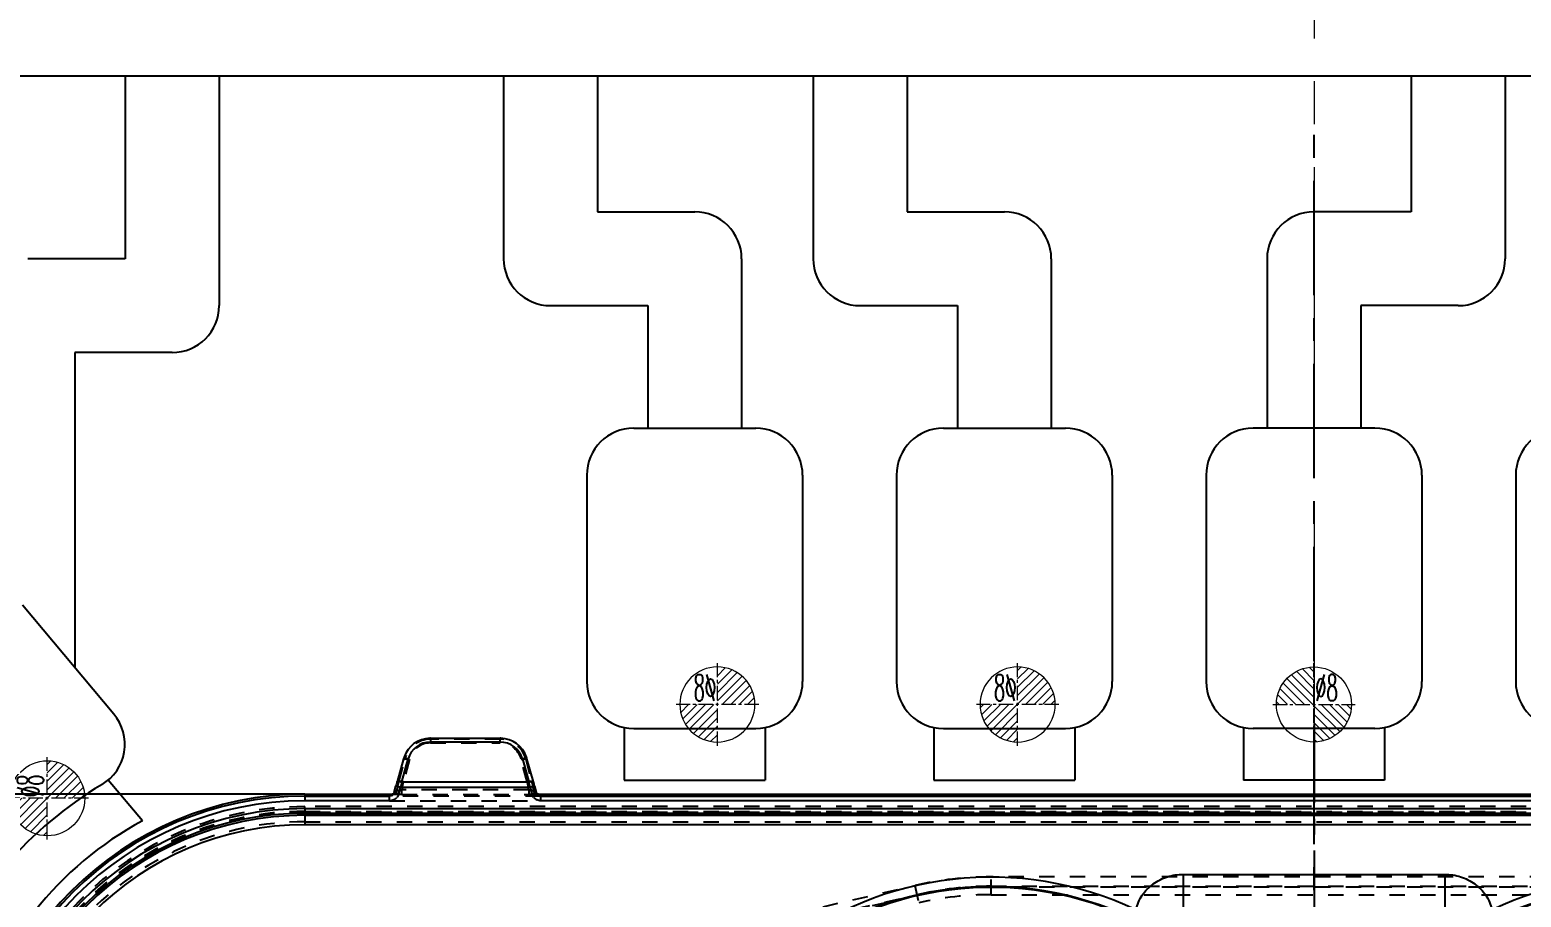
# Model space of a CAD drawing. Header units: millimetres. Extents: x -685 to 1888, y -6001 to 855.
# Drawn here: x 69 to 227.9, y -1146.2 to -1053.8 of the extents above; entities that cross this region are included whole.
import ezdxf
from ezdxf.enums import TextEntityAlignment as Align

# ---------------------------------------------------------------- set-up
doc = ezdxf.new("R2010")
doc.units = ezdxf.units.MM
doc.header["$LTSCALE"] = 16.335
doc.header["$PDMODE"] = 3
doc.header["$PDSIZE"] = 0.3125
doc.linetypes.add('CENTER', pattern=[0.6, 0.375, -0.075, 0.075, -0.075])
doc.linetypes.add('HIDDEN', pattern=[0.2, 0.1, -0.1])
doc.layers.get('0').update_dxf_attribs({"linetype": 'CONTINUOUS'})
doc.layers.get('Defpoints').update_dxf_attribs({"linetype": 'CONTINUOUS'})
doc.layers.add('DEFAULT_2', color=8, linetype='HIDDEN')
doc.layers.add('epin', color=13, linetype='CONTINUOUS', lineweight=9)
doc.layers.add('moldbase', color=7, linetype='CONTINUOUS', lineweight=20)
doc.styles.get("Standard").update_dxf_attribs({"font": 'txt', "width": 0.8})
doc.styles.add('TXT05', font='txt.shx', dxfattribs={"width": 0.5, "bigfont": 'gbcbig.shx'})
doc.dimstyles.new('mold', dxfattribs={"dimtxt": 8, "dimasz": 5, "dimexe": 0, "dimexo": 0, "dimgap": 0, "dimtad": 1, "dimzin": 1, "dimtxsty": 'Standard', "dimcen": 0, "dimclrd": 4, "dimclre": 4, "dimclrt": 6, "dimazin": 0, "dimtfac": 1, "dimtofl": 0, "dimtmove": 0, "dimatfit": 3, "dimfxl": 0, "dimarcsym": 0})
doc.dimstyles.get("Standard").update_dxf_attribs({"dimtxt": 0.15625, "dimasz": 0.1875, "dimexe": 0.125, "dimexo": 0.0625, "dimtad": 0, "dimtih": 1, "dimtoh": 1, "dimdsep": 46, "dimtxsty": 'Standard', "dimcen": 0.09, "dimadec": 0, "dimazin": 0, "dimtp": 0.01, "dimtm": 0.01, "dimtfac": 1, "dimtofl": 0, "dimtmove": 0, "dimatfit": 3, "dimfxl": 0, "dimtolj": 1, "dimarcsym": 0})

# ---------------------------------------------------------------- blocks, each defined once
blk = doc.blocks.new('*D142')
at = {"color": 4, "lineweight": -2}
for p, q in [((98.28, -1135.27), (40.35, -1135.27)), ((40.35, -1140.27), (40.35, -1196.23)), ((40.35, -1307.15), (40.35, -1214.9)), ((98.28, -1312.15), (40.35, -1312.15))]:
    blk.add_line(p, q, dxfattribs=at)
at = {"color": 4}
for points in [[(39.51, -1140.27), (41.18, -1140.27), (40.35, -1135.27)], [(39.51, -1307.15), (41.18, -1307.15), (40.35, -1312.15)]]:
    blk.add_solid(points, dxfattribs=at)
at = {"layer": 'Defpoints', "color": 0}
for p in [(98.28, -1135.27), (40.35, -1312.15), (98.28, -1312.15)]:
    blk.add_point(p, dxfattribs=at)
at = {"color": 6, "insert": (40.35, -1205.57), "char_height": 5, "attachment_point": 5, "rotation": 90}
blk.add_mtext('\\A1;176.88', dxfattribs=at)
blk = doc.blocks.new('*D148')
at = {"color": 4, "lineweight": -2}
for p, q in [((-4.19, -1108.71), (-4.19, -1032.66)), ((410.81, -1032.66), (0.81, -1032.66)), ((415.81, -1108.71), (415.81, -1032.66))]:
    blk.add_line(p, q, dxfattribs=at)
at = {"color": 4}
for points in [[(0.81, -1031.82), (0.81, -1033.49), (-4.19, -1032.66)], [(410.81, -1031.82), (410.81, -1033.49), (415.81, -1032.66)]]:
    blk.add_solid(points, dxfattribs=at)
at = {"layer": 'Defpoints', "color": 0}
for p in [(-4.19, -1032.66), (-4.19, -1108.71), (415.81, -1108.71)]:
    blk.add_point(p, dxfattribs=at)
at = {"color": 6, "insert": (108.2, -1027.99), "char_height": 8, "attachment_point": 5}
blk.add_mtext('420,00', dxfattribs=at)
blk = doc.blocks.new('epin_ejp_8')
at = {"layer": 'epin'}
h = blk.add_hatch(dxfattribs=at)
h.set_pattern_fill('_ANSI31', color=123, scale=0.2, angle=90, style=0)
h.set_pattern_definition([(135, (-263.1036, 1313.3417), (-0.4490128, -0.4490128), [])])
h.paths.add_polyline_path([(0, 4, 0.414214), (-4, 0), (0, 0)])
h.paths.add_polyline_path([(4, 0), (0, 0), (0, -4, 0.414214)])
at = {"layer": 'epin', "color": 1, "linetype": 'CENTER', "ltscale": 0.248791}
for p, q in [((0, -4.4), (0, 4.4)), ((-4.4, 0), (4.4, 0))]:
    blk.add_line(p, q, dxfattribs=at)
at = {"layer": 'epin'}
blk.add_circle((0, 0), 4, dxfattribs=at)
at = {"layer": 'epin', "color": 6, "style": 'TXT05', "width": 0.5}
blk.add_text('%%c8', height=2.8, dxfattribs=at).set_placement((1.33, 1.8), align=Align.MIDDLE)
blk = doc.blocks.new('02')
at = {"layer": 'epin', "color": 4, "xscale": -1}
for p in [(142.23, -1125.71), (174.23, -1125.71)]:
    blk.add_blockref('epin_ejp_8', p, dxfattribs=at)
at = {"layer": 'epin', "color": 4}
blk.add_blockref('epin_ejp_8', (205.81, -1125.71), dxfattribs=at)
at = {"layer": 'epin', "color": 4, "rotation": 90}
blk.add_blockref('epin_ejp_8', (70.81, -1135.71), dxfattribs=at)

msp = doc.modelspace()

# ---------------------------------------------------------------- linework, layer by layer
for p, q in [((40.812, -1058.709), (370.812, -1058.709)), ((77.914, -1126.73), (68.179, -1115.128)), ((80.946, -1138.122), (77.298, -1133.774))]:
    msp.add_line(p, q)
at = {"color": 3}
for p, q in [((79.128, -1058.709), (79.128, -1078.204)), ((89.128, -1058.709), (89.128, -1083.204)), ((119.442, -1058.709), (119.442, -1078.204)), ((129.442, -1058.709), (129.442, -1073.204)), ((152.442, -1058.709), (152.442, -1078.204)), ((162.442, -1058.709), (162.442, -1073.204)), ((216.181, -1058.709), (216.181, -1073.204)), ((226.181, -1058.709), (226.181, -1078.204)), ((129.442, -1073.204), (139.812, -1073.204)), ((162.442, -1073.204), (172.812, -1073.204)), ((216.181, -1073.204), (205.812, -1073.204)), ((79.128, -1078.204), (68.759, -1078.204)), ((144.812, -1078.204), (144.812, -1096.269)), ((177.812, -1078.204), (177.812, -1096.269)), ((200.812, -1078.204), (200.812, -1096.269)), ((124.442, -1083.204), (134.812, -1083.204)), ((134.812, -1083.204), (134.812, -1096.269)), ((157.442, -1083.204), (167.812, -1083.204)), ((167.812, -1083.204), (167.812, -1096.269)), ((221.181, -1083.204), (210.812, -1083.204)), ((210.812, -1083.204), (210.812, -1096.269)), ((84.128, -1088.204), (73.759, -1088.204)), ((73.759, -1088.204), (73.759, -1121.778))]:
    msp.add_line(p, q, dxfattribs=at)
at = {"color": 1, "linetype": 'CENTER', "ltscale": 1.990328}
msp.add_line((205.812, -1413.709), (205.812, -1063.709), dxfattribs=at)
at = {"color": 4, "linetype": 'Continuous'}
for p, q in [((133.312, -1096.269), (146.312, -1096.269)), ((166.312, -1096.269), (179.312, -1096.269)), ((212.312, -1096.269), (199.312, -1096.269)), ((133.312, -1128.269), (146.312, -1128.269)), ((166.312, -1128.269), (179.312, -1128.269)), ((212.312, -1128.269), (199.312, -1128.269)), ((132.312, -1133.769), (147.312, -1133.769)), ((165.312, -1133.769), (180.312, -1133.769)), ((213.312, -1133.769), (198.312, -1133.769))]:
    msp.add_line(p, q, dxfattribs=at)
at = {"color": 4}
for p, q in [((128.312, -1101.269), (128.312, -1123.269)), ((151.312, -1101.269), (151.312, -1123.269)), ((161.312, -1101.269), (161.312, -1123.269)), ((184.312, -1101.269), (184.312, -1123.269)), ((194.312, -1101.269), (194.312, -1123.269)), ((217.312, -1101.269), (217.312, -1123.269)), ((227.312, -1101.269), (227.312, -1123.269)), ((132.312, -1128.269), (132.312, -1133.769)), ((147.312, -1128.269), (147.312, -1133.769)), ((165.312, -1128.269), (165.312, -1133.769)), ((180.312, -1128.269), (180.312, -1133.769)), ((198.312, -1128.269), (198.312, -1133.769)), ((213.312, -1128.269), (213.312, -1133.769))]:
    msp.add_line(p, q, dxfattribs=at)
at = {"color": 1, "linetype": 'CENTER', "ltscale": 1.38079}
msp.add_line((205.812, -1127.731), (205.812, -1319.686), dxfattribs=at)
at = {"color": 7, "linetype": 'Continuous'}
for p, q in [((111.645, -1129.314), (111.645, -1129.717)), ((111.645, -1129.314), (119.078, -1129.314)), ((119.078, -1129.717), (111.645, -1129.717)), ((119.078, -1129.717), (119.078, -1129.314)), ((108.787, -1131.488), (108.103, -1133.94)), ((108.588, -1133.971), (109.272, -1131.519)), ((121.452, -1131.519), (122.135, -1133.971)), ((122.62, -1133.94), (121.936, -1131.488)), ((107.791, -1135.095), (107.969, -1134.432)), ((108.453, -1134.562), (107.969, -1134.432)), ((108.276, -1135.225), (108.453, -1134.562)), ((122.27, -1134.562), (108.453, -1134.562)), ((108.588, -1133.971), (122.135, -1133.971)), ((122.754, -1134.432), (122.27, -1134.562)), ((122.27, -1134.562), (122.447, -1135.225)), ((122.754, -1134.432), (122.932, -1135.095)), ((98.277, -1135.269), (98.277, -1135.975)), ((98.277, -1135.269), (107.588, -1135.269)), ((98.277, -1135.473), (107.299, -1135.473)), ((107.299, -1135.975), (98.277, -1135.975)), ((107.553, -1135.278), (107.299, -1135.473)), ((107.299, -1135.975), (107.299, -1135.473)), ((107.588, -1135.269), (107.683, -1135.259)), ((107.688, -1135.258), (107.683, -1135.259)), ((107.703, -1135.254), (107.688, -1135.258)), ((108.276, -1135.225), (107.791, -1135.095)), ((123.04, -1135.259), (123.016, -1135.253)), ((123.135, -1135.269), (123.04, -1135.259)), ((123.135, -1135.269), (288.488, -1135.269)), ((123.153, -1135.272), (123.135, -1135.269)), ((123.424, -1135.473), (123.178, -1135.284)), ((123.424, -1135.975), (123.424, -1135.473)), ((123.424, -1135.473), (288.199, -1135.473)), ((288.199, -1135.975), (123.424, -1135.975)), ((98.277, -1136.81), (98.277, -1138.522)), ((98.277, -1136.81), (313.347, -1136.81)), ((313.347, -1137.311), (98.277, -1137.311)), ((98.277, -1137.519), (313.347, -1137.519)), ((313.347, -1138.522), (98.277, -1138.522)), ((191.851, -1143.814), (191.851, -1147.706)), ((191.851, -1143.814), (219.772, -1143.814)), ((219.772, -1143.814), (219.772, -1147.706))]:
    msp.add_line(p, q, dxfattribs=at)
at = {"color": 3}
for centre, start, end in [((139.812, -1078.204), 0, 90), ((172.812, -1078.204), 0, 90), ((205.812, -1078.204), 90, 180), ((124.442, -1078.204), 180, 270), ((157.442, -1078.204), 180, 270), ((221.181, -1078.204), 270, 0), ((84.128, -1083.204), 270, 0)]:
    msp.add_arc(centre, 5, start, end, dxfattribs=at)
at = {"color": 4}
for centre, start, end in [((133.312, -1101.269), 90, 180), ((146.312, -1101.269), 0, 90), ((166.312, -1101.269), 90, 180), ((179.312, -1101.269), 0, 90), ((199.312, -1101.269), 90, 180), ((212.312, -1101.269), 0, 90), ((232.312, -1101.269), 90, 180), ((133.312, -1123.269), 180, 270), ((146.312, -1123.269), 270, 0), ((166.312, -1123.269), 180, 270), ((179.312, -1123.269), 270, 0), ((199.312, -1123.269), 180, 270), ((212.312, -1123.269), 270, 0), ((232.312, -1123.269), 180, 270)]:
    msp.add_arc(centre, 5, start, end, dxfattribs=at)
msp.add_arc((74.084, -1129.944), 5, 300.85216, 40)
at = {"color": 7, "linetype": 'Continuous'}
for centre, radius, start, end in [((111.645, -1132.279), 2.966, 91.23936, 161.15893), ((111.645, -1132.181), 2.464, 90.00603, 164.41855), ((111.645, -1132.23), 2.917, 89.99001, 91.2501), ((119.078, -1132.23), 2.917, 88.74004, 90.00824), ((119.078, -1132.181), 2.464, 15.58183, 89.99439), ((119.078, -1132.279), 2.966, 18.84215, 88.75261), ((111.617, -1132.272), 2.937, 161.1253, 164.52215), ((119.107, -1132.271), 2.936, 15.47524, 18.87465), ((98.277, -1170.444), 42.175, 120.85216, 139.14784), ((156.704, -1147.488), 50.454, 164.42314, 165.00324), ((177.176, -1149.904), 70.414, 166.92203, 167.41548), ((53.543, -1149.905), 70.418, 12.58454, 13.07797), ((74.006, -1147.492), 50.467, 14.99685, 15.57677), ((98.277, -1170.444), 35.175, 90, 180), ((98.277, -1170.444), 34.971, 90, 180), ((98.277, -1170.444), 34.469, 90, 180), ((107.295, -1134.958), 0.515, 296.15792, 307.48976), ((107.555, -1134.814), 0.464, 269.84668, 275.644), ((107.3, -1134.965), 1.01, 294.91928, 319.96777), ((107.316, -1134.968), 0.994, 338.73197, 344.98877), ((123.407, -1134.968), 0.994, 195.01535, 201.26046), ((123.423, -1134.965), 1.009, 219.77749, 245.04728), ((123.428, -1134.959), 0.515, 220.95108, 232.4837), ((123.169, -1134.812), 0.465, 264.18382, 270.15129), ((98.277, -1170.444), 33.634, 90, 180), ((98.277, -1170.444), 33.132, 90, 180), ((98.277, -1170.444), 32.925, 90, 180), ((98.277, -1170.444), 31.922, 90, 180), ((98.277, -1170.444), 36.675, 118.19983, 141.80017), ((171.39, -1180.242), 36.126, 64.69398, 128.28509), ((240.233, -1180.242), 36.126, 51.71501, 115.30612), ((171.39, -1180.242), 35.046, 21.69164, 155.95807), ((171.39, -1180.242), 35.127, 64.69536, 128.28296), ((240.233, -1180.242), 35.046, 24.04193, 158.30836), ((240.233, -1180.242), 35.127, 51.71639, 115.30399)]:
    msp.add_arc(centre, radius, start, end, dxfattribs=at)
for points, knots in [([(109.272, -1131.519), (109.208, -1131.502), (109.094, -1131.476), (108.961, -1131.456), (108.875, -1131.454), (108.829, -1131.456), (108.787, -1131.471), (108.787, -1131.488)], [0, 0, 0, 0, 0.3965641, 0.6976746, 0.8101561, 0.9014544, 1, 1, 1, 1]), ([(121.936, -1131.488), (121.936, -1131.471), (121.894, -1131.456), (121.848, -1131.454), (121.762, -1131.456), (121.629, -1131.476), (121.515, -1131.502), (121.452, -1131.519)], [0, 0, 0, 0, 0.098543, 0.1898416, 0.302322, 0.6034405, 1, 1, 1, 1]), ([(108.103, -1133.94), (108.103, -1133.924), (108.143, -1133.908), (108.189, -1133.906), (108.25, -1133.907), (108.322, -1133.915), (108.437, -1133.934), (108.527, -1133.955), (108.588, -1133.971)], [0, 0, 0, 0, 0.0923866, 0.1822759, 0.3027473, 0.4502747, 0.6203843, 1, 1, 1, 1]), ([(122.135, -1133.971), (122.196, -1133.954), (122.286, -1133.934), (122.401, -1133.915), (122.473, -1133.907), (122.534, -1133.906), (122.581, -1133.908), (122.62, -1133.924), (122.62, -1133.94)], [0, 0, 0, 0, 0.3798753, 0.5502052, 0.6976916, 0.8179994, 0.9077731, 1, 1, 1, 1]), ([(107.588, -1135.269), (107.584, -1135.269), (107.574, -1135.27), (107.564, -1135.272), (107.559, -1135.275)], [0, 0, 0, 0, 0.3805544, 1, 1, 1, 1]), ([(122.447, -1135.225), (122.512, -1135.209), (122.648, -1135.174), (122.74, -1135.144), (122.977, -1135.086), (122.932, -1135.095)], [0, 0, 0, 0, 0.3952582, 0.7263396, 1, 1, 1, 1]), ([(123.17, -1135.278), (123.169, -1135.276), (123.162, -1135.274), (123.157, -1135.273), (123.153, -1135.272)], [0, 0, 0, 0, 0.31677, 1, 1, 1, 1]), ([(186.833, -1147.583), (186.964, -1147.037), (187.428, -1145.984), (188.626, -1144.753), (190.158, -1143.985), (191.289, -1143.814), (191.851, -1143.814)], [0, 0, 0, 0, 0.2498854, 0.4998181, 0.749839, 1, 1, 1, 1]), ([(219.772, -1143.814), (220.334, -1143.814), (221.465, -1143.984), (222.997, -1144.753), (224.195, -1145.984), (224.659, -1147.037), (224.791, -1147.583)], [0, 0, 0, 0, 0.2501446, 0.500177, 0.7501331, 1, 1, 1, 1])]:
    msp.add_open_spline(points, degree=3, knots=knots, dxfattribs=at)
for points in [[(107.522, -1135.42), (107.454, -1135.454), (107.375, -1135.473), (107.299, -1135.473)], [(107.725, -1135.88), (107.593, -1135.941), (107.445, -1135.975), (107.299, -1135.975)], [(107.689, -1135.259), (107.66, -1135.267), (107.63, -1135.273), (107.6, -1135.275)], [(107.791, -1135.095), (107.762, -1135.201), (107.695, -1135.301), (107.609, -1135.367)], [(108.242, -1135.328), (108.202, -1135.431), (108.144, -1135.529), (108.073, -1135.614)], [(122.647, -1135.611), (122.577, -1135.527), (122.521, -1135.43), (122.481, -1135.328)], [(123.039, -1135.296), (122.99, -1135.239), (122.952, -1135.169), (122.932, -1135.095)], [(123.424, -1135.975), (123.278, -1135.975), (123.129, -1135.941), (122.997, -1135.88)], [(123.121, -1135.275), (123.083, -1135.271), (123.045, -1135.263), (123.008, -1135.251)], [(123.424, -1135.473), (123.315, -1135.472), (123.201, -1135.433), (123.115, -1135.367)]]:
    msp.add_open_spline(points, degree=3, dxfattribs=at)
at = {"layer": 'DEFAULT_2', "color": 8, "linetype": 'HIDDEN'}
for p, q in [((119.078, -1129.41), (111.645, -1129.41)), ((111.645, -1129.813), (111.645, -1129.717)), ((111.645, -1129.813), (119.078, -1129.813)), ((119.078, -1129.717), (119.078, -1129.813)), ((108.294, -1133.94), (108.916, -1131.522)), ((109.4, -1131.554), (108.779, -1133.971)), ((108.787, -1131.488), (108.916, -1131.522)), ((121.944, -1133.971), (121.323, -1131.554)), ((121.807, -1131.522), (121.936, -1131.488)), ((121.807, -1131.522), (122.429, -1133.94)), ((108.165, -1134.432), (108.038, -1134.906)), ((108.165, -1134.432), (108.65, -1134.562)), ((108.65, -1134.562), (108.585, -1134.805)), ((122.073, -1134.562), (122.558, -1134.432)), ((122.139, -1134.805), (122.073, -1134.562)), ((122.685, -1134.906), (122.558, -1134.432)), ((123.424, -1135.473), (107.299, -1135.473)), ((107.299, -1135.975), (123.424, -1135.975)), ((107.609, -1135.367), (107.859, -1135.175)), ((107.791, -1135.095), (108.038, -1134.906)), ((108.585, -1135.307), (108.585, -1134.805)), ((122.139, -1134.805), (108.585, -1134.805)), ((108.585, -1135.307), (122.139, -1135.307)), ((122.139, -1134.805), (122.139, -1135.307)), ((122.685, -1134.906), (122.932, -1135.095)), ((122.864, -1135.175), (123.115, -1135.367)), ((122.914, -1135.208), (122.867, -1135.177)), ((98.277, -1136.81), (98.277, -1136.599)), ((313.347, -1136.599), (98.277, -1136.599)), ((98.277, -1137.101), (313.347, -1137.101)), ((313.347, -1137.213), (98.277, -1137.213)), ((98.277, -1138.216), (313.347, -1138.216)), ((171.39, -1145.982), (171.39, -1144.084)), ((240.233, -1144.084), (171.39, -1144.084)), ((96.186, -1160.469), (163.269, -1145.008)), ((163.269, -1145.008), (163.696, -1146.857)), ((171.39, -1145.087), (240.233, -1145.087)), ((240.233, -1145.18), (171.39, -1145.18)), ((96.411, -1161.446), (163.495, -1145.985)), ((163.515, -1146.075), (96.432, -1161.537)), ((171.39, -1145.982), (240.233, -1145.982))]:
    msp.add_line(p, q, dxfattribs=at)
for points in [[(107.859, -1135.175), (107.791, -1135.219), (107.703, -1135.254)], [(123.016, -1135.253), (123.015, -1135.252), (122.914, -1135.208)]]:
    msp.add_lwpolyline(points, dxfattribs=at)
for centre, radius, start, end in [((111.645, -1132.23), 2.82, 90.00442, 165.44213), ((111.645, -1132.131), 2.318, 90.00687, 165.57811), ((119.078, -1132.23), 2.82, 14.55566, 89.99544), ((119.078, -1132.131), 2.318, 14.42228, 89.99376), ((59.837, -1121.479), 50.033, 344.99587, 345.57927), ((40.317, -1119.3), 70.016, 347.40975, 347.90506), ((190.46, -1119.288), 70.071, 192.09515, 192.59008), ((170.91, -1121.473), 50.059, 194.42088, 195.00398), ((107.547, -1134.751), 0.527, 285.66391, 294.99552), ((123.175, -1134.754), 0.524, 245.41374, 251.39572), ((98.277, -1170.444), 33.844, 90, 180), ((98.277, -1170.444), 33.343, 90, 180), ((98.277, -1170.444), 33.23, 90, 180), ((98.277, -1170.444), 32.228, 90, 180), ((171.39, -1180.242), 36.158, 90, 102.97897), ((171.39, -1180.242), 35.156, 90, 102.97897), ((171.39, -1180.242), 35.063, 90, 102.97897), ((171.39, -1180.242), 34.261, 90, 102.97897)]:
    msp.add_arc(centre, radius, start, end, dxfattribs=at)
for points, knots in [([(108.916, -1131.522), (108.92, -1131.516), (108.938, -1131.505), (108.992, -1131.495), (109.088, -1131.497), (109.232, -1131.516), (109.34, -1131.539), (109.4, -1131.554)], [0, 0, 0, 0, 0.0471534, 0.1197837, 0.3309703, 0.624935, 1, 1, 1, 1]), ([(121.323, -1131.554), (121.383, -1131.539), (121.491, -1131.516), (121.635, -1131.497), (121.732, -1131.495), (121.785, -1131.505), (121.803, -1131.516), (121.807, -1131.522)], [0, 0, 0, 0, 0.3750584, 0.6690294, 0.8802156, 0.9528471, 1, 1, 1, 1]), ([(108.779, -1133.971), (108.721, -1133.957), (108.613, -1133.934), (108.468, -1133.914), (108.368, -1133.912), (108.315, -1133.923), (108.298, -1133.933), (108.294, -1133.94)], [0, 0, 0, 0, 0.3602509, 0.6689627, 0.8870644, 0.9558984, 1, 1, 1, 1]), ([(122.429, -1133.94), (122.425, -1133.933), (122.408, -1133.923), (122.355, -1133.912), (122.255, -1133.914), (122.11, -1133.934), (122.002, -1133.957), (121.944, -1133.971)], [0, 0, 0, 0, 0.044097, 0.1129231, 0.3310454, 0.6397631, 1, 1, 1, 1]), ([(108.585, -1135.307), (108.476, -1135.307), (108.27, -1135.305), (107.986, -1135.298), (107.762, -1135.287), (107.636, -1135.277), (107.588, -1135.269)], [0, 0, 0, 0, 0.3260921, 0.6208321, 0.8516091, 1, 1, 1, 1]), ([(107.683, -1135.259), (107.771, -1135.24), (107.942, -1135.149), (108.035, -1134.98), (108.058, -1134.891)], [0, 0, 0, 0, 0.4954604, 1, 1, 1, 1]), ([(108.038, -1134.906), (108.031, -1134.931), (107.994, -1135.033), (107.925, -1135.124), (107.859, -1135.175)], [0, 0, 0, 0, 0.2408289, 1, 1, 1, 1]), ([(108.038, -1134.906), (108.039, -1134.905), (108.045, -1134.899), (108.052, -1134.895), (108.058, -1134.891)], [0, 0, 0, 0, 0.1738545, 1, 1, 1, 1]), ([(108.058, -1134.891), (108.081, -1134.895), (108.147, -1134.888), (108.264, -1134.872), (108.416, -1134.843), (108.526, -1134.819), (108.585, -1134.805)], [0, 0, 0, 0, 0.133487, 0.364142, 0.6639831, 1, 1, 1, 1]), ([(122.139, -1134.805), (122.197, -1134.819), (122.307, -1134.843), (122.459, -1134.872), (122.576, -1134.888), (122.642, -1134.895), (122.665, -1134.891)], [0, 0, 0, 0, 0.3359823, 0.6354887, 0.8656282, 1, 1, 1, 1]), ([(123.135, -1135.269), (123.087, -1135.276), (122.961, -1135.287), (122.628, -1135.303), (122.345, -1135.307), (122.139, -1135.307)], [0, 0, 0, 0, 0.1481081, 0.3793513, 1, 1, 1, 1]), ([(123.04, -1135.259), (122.951, -1135.24), (122.781, -1135.149), (122.688, -1134.98), (122.665, -1134.891)], [0, 0, 0, 0, 0.4954471, 1, 1, 1, 1]), ([(122.685, -1134.906), (122.684, -1134.905), (122.679, -1134.899), (122.671, -1134.895), (122.665, -1134.891)], [0, 0, 0, 0, 0.1748982, 1, 1, 1, 1]), ([(122.786, -1135.099), (122.774, -1135.084), (122.73, -1135.026), (122.699, -1134.958), (122.685, -1134.906)], [0, 0, 0, 0, 0.2580806, 1, 1, 1, 1])]:
    msp.add_open_spline(points, degree=3, knots=knots, dxfattribs=at)
for points in [[(107.859, -1135.175), (107.831, -1135.196), (107.801, -1135.214), (107.769, -1135.229)], [(122.864, -1135.175), (122.835, -1135.152), (122.809, -1135.127), (122.786, -1135.099)], [(122.957, -1135.231), (122.926, -1135.216), (122.895, -1135.198), (122.867, -1135.177)]]:
    msp.add_open_spline(points, degree=3, dxfattribs=at)
at = {"layer": 'moldbase', "color": 1, "linetype": 'CENTER', "ltscale": 3.731864}
msp.add_line((205.812, -958.709), (205.812, -1558.709), dxfattribs=at)

# ---------------------------------------------------------------- block references
msp.add_blockref('02', (0, 0))

# ---------------------------------------------------------------- dimensions: what is measured, and where the dimension line sits
dim = msp.add_linear_dim(base=(-4.188, -1032.656), p1=(415.812, -1108.709), p2=(-4.188, -1108.709), dimstyle='mold')
dim.commit()
dim.dimension.update_dxf_attribs({"geometry": '*D148', "text_midpoint": (108.2, -1032.656), "dimtype": 160})
dim = msp.add_linear_dim(base=(40.345, -1312.149), p1=(98.277, -1135.269), p2=(98.277, -1312.149), angle=90, dimstyle='Standard', override={"dimtxt": 5, "dimasz": 5, "dimexe": 0, "dimexo": 0, "dimgap": 0, "dimtih": 0, "dimtoh": 0, "dimzin": 0, "dimcen": 0, "dimclrd": 4, "dimclre": 4, "dimclrt": 6, "dimadec": 2, "dimtp": 0, "dimtm": 0, "dimtzin": 0})
dim.commit()
dim.dimension.update_dxf_attribs({"geometry": '*D142', "text_midpoint": (40.345, -1205.567), "dimtype": 160})

doc.saveas('drawing.dxf')
